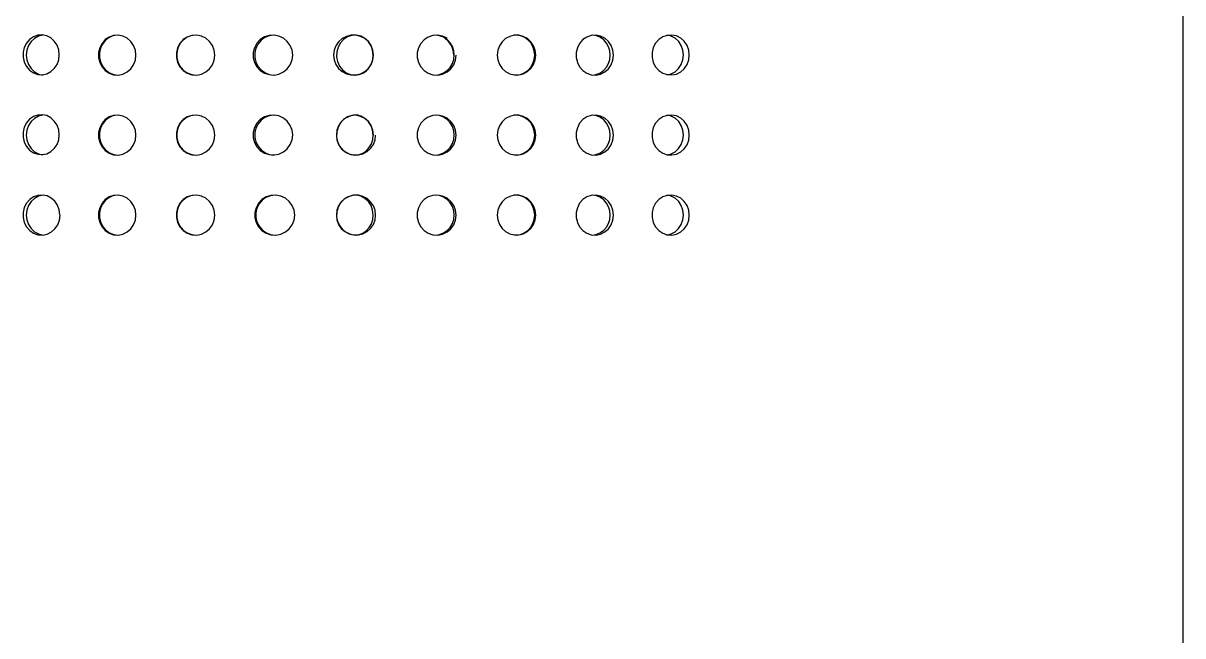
# Model space of a CAD drawing. Extents: x 1 to 213, y 3 to 234.
# Drawn here: x 64.6 to 120.5, y 59.5 to 89 of the extents above; entities that cross this region are included whole.
import ezdxf

# ---------------------------------------------------------------- set-up
doc = ezdxf.new("R2010")
doc.units = 0
doc.layers.add('LIVELLO_1', color=160, linetype='Continuous')

# ---------------------------------------------------------------- blocks, each defined once
blk = doc.blocks.new('AI9-BLK1')
at = {"layer": 'LIVELLO_1', "color": 7}
blk.add_line((13.234, 27.257), (13.234, -67.235), dxfattribs=at)
for points in [[(-40.918, -29.64), (-40.945, -29.401), (-41.028, -29.176), (-41.157, -28.98), (-41.327, -28.826), (-41.526, -28.726), (-41.741, -28.68), (-41.959, -28.694), (-42.167, -28.771), (-42.35, -28.898), (-42.499, -29.075), (-42.603, -29.285), (-42.658, -29.52), (-42.658, -29.76), (-42.603, -29.996), (-42.499, -30.208), (-42.35, -30.384), (-42.167, -30.511), (-41.959, -30.587), (-41.741, -30.602), (-41.526, -30.558), (-41.327, -30.454), (-41.157, -30.299), (-41.028, -30.106), (-40.945, -29.879), (-40.918, -29.64)], [(-41.712, -28.695), (-41.922, -28.744), (-42.117, -28.85), (-42.28, -29.004), (-42.406, -29.198), (-42.483, -29.422), (-42.509, -29.656), (-42.483, -29.891), (-42.406, -30.114), (-42.281, -30.308), (-42.117, -30.463), (-41.923, -30.569), (-41.712, -30.618)], [(-37.221, -29.656), (-37.249, -29.416), (-37.334, -29.193), (-37.468, -28.994), (-37.644, -28.842), (-37.851, -28.74), (-38.072, -28.694), (-38.298, -28.711), (-38.513, -28.785), (-38.704, -28.913), (-38.859, -29.091), (-38.968, -29.302), (-39.024, -29.535), (-39.024, -29.777), (-38.968, -30.011), (-38.859, -30.224), (-38.704, -30.4), (-38.513, -30.528), (-38.298, -30.602), (-38.072, -30.619), (-37.851, -30.573), (-37.644, -30.471), (-37.468, -30.318), (-37.334, -30.122), (-37.249, -29.896), (-37.221, -29.656)], [(-38.134, -28.694), (-38.341, -28.735), (-38.533, -28.822), (-38.7, -28.956), (-38.834, -29.128), (-38.928, -29.328), (-38.975, -29.545), (-38.975, -29.767), (-38.928, -29.983), (-38.835, -30.185), (-38.7, -30.355), (-38.533, -30.489), (-38.341, -30.579), (-38.134, -30.619)], [(-33.424, -29.656), (-33.452, -29.416), (-33.539, -29.193), (-33.677, -28.994), (-33.857, -28.842), (-34.068, -28.74), (-34.295, -28.694), (-34.527, -28.711), (-34.747, -28.785), (-34.943, -28.913), (-35.101, -29.091), (-35.215, -29.302), (-35.272, -29.535), (-35.272, -29.777), (-35.215, -30.011), (-35.101, -30.224), (-34.943, -30.4), (-34.747, -30.528), (-34.527, -30.602), (-34.295, -30.619), (-34.068, -30.573), (-33.857, -30.471), (-33.677, -30.318), (-33.539, -30.122), (-33.452, -29.896), (-33.424, -29.656)], [(-34.367, -28.692), (-34.585, -28.73), (-34.789, -28.815), (-34.966, -28.951), (-35.108, -29.121), (-35.208, -29.324), (-35.258, -29.545), (-35.258, -29.768), (-35.208, -29.988), (-35.108, -30.19), (-34.966, -30.362), (-34.789, -30.498), (-34.585, -30.583), (-34.368, -30.621)], [(-29.668, -29.654), (-29.698, -29.415), (-29.787, -29.19), (-29.927, -28.996), (-30.111, -28.841), (-30.329, -28.739), (-30.565, -28.692), (-30.804, -28.709), (-31.031, -28.783), (-31.235, -28.912), (-31.399, -29.088), (-31.514, -29.3), (-31.574, -29.532), (-31.574, -29.774), (-31.514, -30.009), (-31.399, -30.221), (-31.235, -30.397), (-31.031, -30.526), (-30.804, -30.6), (-30.565, -30.617), (-30.329, -30.572), (-30.111, -30.467), (-29.927, -30.315), (-29.787, -30.119), (-29.698, -29.893), (-29.668, -29.654)], [(-30.572, -28.692), (-30.797, -28.726), (-31.007, -28.809), (-31.191, -28.944), (-31.339, -29.115), (-31.444, -29.32), (-31.496, -29.542), (-31.496, -29.77), (-31.444, -29.993), (-31.34, -30.199), (-31.191, -30.369), (-31.007, -30.503), (-30.797, -30.588), (-30.574, -30.621)], [(-25.778, -29.656), (-25.807, -29.426), (-25.889, -29.208), (-26.021, -29.017), (-26.196, -28.862), (-26.4, -28.755), (-26.626, -28.698), (-26.858, -28.698), (-27.082, -28.755), (-27.288, -28.863), (-27.462, -29.017), (-27.595, -29.208), (-27.677, -29.426), (-27.706, -29.656), (-27.677, -29.887), (-27.595, -30.105), (-27.462, -30.295), (-27.288, -30.45), (-27.082, -30.558), (-26.858, -30.613), (-26.626, -30.613), (-26.4, -30.558), (-26.196, -30.45), (-26.021, -30.295), (-25.889, -30.105), (-25.807, -29.886), (-25.778, -29.656)], [(-26.664, -30.623), (-26.469, -30.597), (-26.283, -30.523), (-26.117, -30.408), (-25.978, -30.256), (-25.874, -30.076), (-25.809, -29.872), (-25.788, -29.658), (-25.815, -29.423), (-25.893, -29.201), (-26.021, -29.008), (-26.187, -28.853), (-26.383, -28.747), (-26.597, -28.698), (-26.816, -28.709), (-27.027, -28.778), (-27.214, -28.899), (-27.369, -29.068), (-27.48, -29.271), (-27.542, -29.5), (-27.552, -29.738), (-27.506, -29.971), (-27.411, -30.185), (-27.27, -30.365), (-27.093, -30.506), (-26.888, -30.593), (-26.671, -30.623)], [(-22.226, -28.842), (-22.441, -28.74), (-22.673, -28.694), (-22.907, -28.711), (-23.132, -28.785), (-23.333, -28.915), (-23.493, -29.091), (-23.607, -29.302), (-23.666, -29.535), (-23.666, -29.777), (-23.607, -30.01), (-23.493, -30.222), (-23.333, -30.398), (-23.132, -30.528), (-22.907, -30.602), (-22.673, -30.619), (-22.441, -30.573), (-22.226, -30.47), (-22.045, -30.318), (-21.906, -30.12), (-21.82, -29.896), (-21.79, -29.656)], [(-22.805, -30.621), (-22.597, -30.593), (-22.401, -30.517), (-22.226, -30.403), (-22.081, -30.249), (-21.972, -30.067), (-21.903, -29.868), (-21.88, -29.656), (-21.903, -29.447), (-21.972, -29.244), (-22.081, -29.063), (-22.226, -28.911), (-22.401, -28.794), (-22.597, -28.722), (-22.805, -28.692)], [(-21.897, -29.656), (-21.926, -29.416), (-22.013, -29.191), (-22.152, -28.997), (-22.334, -28.842)], [(-17.956, -29.656), (-17.983, -29.426), (-18.063, -29.208), (-18.189, -29.017), (-18.357, -28.862), (-18.554, -28.755), (-18.77, -28.698), (-18.993, -28.698), (-19.21, -28.755), (-19.408, -28.863), (-19.577, -29.017), (-19.704, -29.208), (-19.785, -29.425), (-19.811, -29.656), (-19.785, -29.887), (-19.704, -30.105), (-19.577, -30.295), (-19.408, -30.45), (-19.21, -30.558), (-18.993, -30.613), (-18.77, -30.613), (-18.554, -30.558), (-18.357, -30.45), (-18.189, -30.295), (-18.063, -30.105), (-17.983, -29.886), (-17.956, -29.656)], [(-18.893, -30.621), (-18.693, -30.588), (-18.504, -30.513), (-18.335, -30.396), (-18.194, -30.242), (-18.09, -30.063), (-18.026, -29.865), (-18.005, -29.656), (-18.026, -29.448), (-18.09, -29.25), (-18.194, -29.07), (-18.335, -28.917), (-18.504, -28.8), (-18.693, -28.726), (-18.892, -28.692)], [(-14.204, -29.656), (-14.233, -29.416), (-14.316, -29.193), (-14.449, -28.994), (-14.622, -28.842), (-14.827, -28.74), (-15.049, -28.694), (-15.274, -28.711), (-15.49, -28.785), (-15.682, -28.913), (-15.838, -29.091), (-15.948, -29.302), (-16.006, -29.535), (-16.006, -29.777), (-15.948, -30.011), (-15.838, -30.224), (-15.682, -30.4), (-15.49, -30.528), (-15.274, -30.602), (-15.049, -30.619), (-14.827, -30.573), (-14.622, -30.471), (-14.449, -30.318), (-14.316, -30.122), (-14.233, -29.896), (-14.204, -29.656)], [(-15.209, -30.619), (-15.016, -30.583), (-14.836, -30.507), (-14.675, -30.389), (-14.542, -30.236), (-14.443, -30.057), (-14.381, -29.862), (-14.36, -29.656), (-14.381, -29.451), (-14.443, -29.254), (-14.542, -29.078), (-14.675, -28.924), (-14.836, -28.807), (-15.016, -28.73), (-15.209, -28.694)], [(-10.552, -29.651), (-10.58, -29.412), (-10.661, -29.187), (-10.793, -28.99), (-10.967, -28.838), (-11.17, -28.736), (-11.39, -28.69), (-11.614, -28.706), (-11.83, -28.78), (-12.021, -28.909), (-12.175, -29.085), (-12.286, -29.296), (-12.343, -29.529), (-12.343, -29.771), (-12.286, -30.007), (-12.175, -30.22), (-12.021, -30.396), (-11.83, -30.524), (-11.614, -30.6), (-11.39, -30.615), (-11.17, -30.569), (-10.967, -30.467), (-10.793, -30.313), (-10.661, -30.118), (-10.58, -29.89), (-10.552, -29.651)], [(-11.642, -30.613), (-11.427, -30.565), (-11.23, -30.46), (-11.065, -30.303), (-10.938, -30.11), (-10.859, -29.886), (-10.832, -29.651), (-10.859, -29.415), (-10.938, -29.194), (-11.064, -28.998), (-11.23, -28.846), (-11.427, -28.74), (-11.642, -28.691)], [(-40.918, -33.493), (-40.945, -33.254), (-41.028, -33.028), (-41.157, -32.834), (-41.327, -32.68), (-41.526, -32.575), (-41.741, -32.532), (-41.959, -32.548), (-42.167, -32.621), (-42.35, -32.75), (-42.499, -32.926), (-42.603, -33.138), (-42.658, -33.372), (-42.658, -33.615), (-42.603, -33.848), (-42.499, -34.059), (-42.35, -34.235), (-42.167, -34.367), (-41.959, -34.439), (-41.741, -34.453), (-41.526, -34.409), (-41.327, -34.308), (-41.157, -34.154), (-41.028, -33.959), (-40.945, -33.734), (-40.918, -33.493)], [(-41.712, -32.552), (-41.922, -32.599), (-42.117, -32.705), (-42.28, -32.859), (-42.406, -33.052), (-42.483, -33.275), (-42.509, -33.51), (-42.483, -33.747), (-42.406, -33.97), (-42.281, -34.163), (-42.117, -34.318), (-41.923, -34.422), (-41.712, -34.471)], [(-37.221, -33.51), (-37.249, -33.272), (-37.334, -33.046), (-37.468, -32.851), (-37.644, -32.698), (-37.851, -32.595), (-38.072, -32.549), (-38.298, -32.564), (-38.513, -32.64), (-38.704, -32.768), (-38.859, -32.944), (-38.968, -33.155), (-39.024, -33.39), (-39.024, -33.633), (-38.968, -33.866), (-38.859, -34.079), (-38.704, -34.255), (-38.513, -34.385), (-38.298, -34.458), (-38.072, -34.473), (-37.851, -34.428), (-37.644, -34.326), (-37.468, -34.172), (-37.334, -33.977), (-37.249, -33.752), (-37.221, -33.51)], [(-38.134, -32.549), (-38.341, -32.589), (-38.533, -32.679), (-38.7, -32.811), (-38.834, -32.982), (-38.928, -33.183), (-38.975, -33.4), (-38.975, -33.623), (-38.928, -33.84), (-38.835, -34.04), (-38.7, -34.212), (-38.533, -34.346), (-38.341, -34.434), (-38.134, -34.473)], [(-33.424, -33.51), (-33.452, -33.272), (-33.539, -33.046), (-33.677, -32.851), (-33.857, -32.698), (-34.068, -32.595), (-34.295, -32.549), (-34.527, -32.564), (-34.747, -32.64), (-34.943, -32.768), (-35.101, -32.944), (-35.215, -33.155), (-35.272, -33.39), (-35.272, -33.633), (-35.215, -33.866), (-35.101, -34.079), (-34.943, -34.255), (-34.747, -34.385), (-34.527, -34.458), (-34.295, -34.473), (-34.068, -34.428), (-33.857, -34.326), (-33.677, -34.172), (-33.539, -33.977), (-33.452, -33.752), (-33.424, -33.51)], [(-34.367, -32.549), (-34.585, -32.584), (-34.789, -32.672), (-34.966, -32.805), (-35.108, -32.976), (-35.208, -33.179), (-35.258, -33.397), (-35.258, -33.624), (-35.208, -33.844), (-35.108, -34.047), (-34.966, -34.218), (-34.789, -34.351), (-34.585, -34.438), (-34.368, -34.473)], [(-29.668, -33.507), (-29.698, -33.27), (-29.787, -33.043), (-29.927, -32.849), (-30.111, -32.694), (-30.329, -32.592), (-30.565, -32.546), (-30.804, -32.561), (-31.031, -32.638), (-31.235, -32.767), (-31.399, -32.943), (-31.514, -33.154), (-31.574, -33.388), (-31.574, -33.63), (-31.514, -33.862), (-31.399, -34.076), (-31.235, -34.252), (-31.031, -34.381), (-30.804, -34.455), (-30.565, -34.469), (-30.329, -34.424), (-30.111, -34.322), (-29.927, -34.167), (-29.787, -33.972), (-29.698, -33.747), (-29.668, -33.507)], [(-30.572, -32.549), (-30.797, -32.58), (-31.007, -32.666), (-31.191, -32.798), (-31.339, -32.971), (-31.444, -33.175), (-31.496, -33.395), (-31.496, -33.626), (-31.444, -33.848), (-31.34, -34.051), (-31.191, -34.225), (-31.007, -34.358), (-30.797, -34.443), (-30.574, -34.474)], [(-26.503, -32.556), (-26.732, -32.556), (-26.952, -32.61), (-27.154, -32.718), (-27.324, -32.871), (-27.455, -33.063), (-27.536, -33.28), (-27.564, -33.51), (-27.536, -33.743), (-27.455, -33.96), (-27.324, -34.151), (-27.154, -34.304), (-26.952, -34.413), (-26.732, -34.467), (-26.503, -34.467), (-26.283, -34.411), (-26.081, -34.304), (-25.911, -34.151), (-25.781, -33.96), (-25.699, -33.742), (-25.672, -33.51)], [(-26.664, -34.475), (-26.469, -34.45), (-26.283, -34.379), (-26.117, -34.263), (-25.978, -34.111), (-25.874, -33.928), (-25.809, -33.725), (-25.788, -33.511), (-25.815, -33.277), (-25.893, -33.055), (-26.021, -32.86), (-26.187, -32.707), (-26.383, -32.602), (-26.597, -32.553), (-26.816, -32.563), (-27.027, -32.631), (-27.214, -32.753), (-27.369, -32.922), (-27.48, -33.127), (-27.542, -33.355), (-27.552, -33.592), (-27.506, -33.824), (-27.411, -34.038), (-27.27, -34.221), (-27.093, -34.358), (-26.888, -34.446), (-26.671, -34.475)], [(-25.778, -33.51), (-25.807, -33.281), (-25.889, -33.063), (-26.021, -32.87), (-26.196, -32.718), (-26.4, -32.61), (-26.626, -32.556)], [(-21.79, -33.51), (-21.82, -33.272), (-21.906, -33.046), (-22.045, -32.852), (-22.226, -32.698), (-22.441, -32.595), (-22.673, -32.549), (-22.907, -32.564), (-23.132, -32.641), (-23.333, -32.769), (-23.493, -32.945), (-23.607, -33.157), (-23.666, -33.391), (-23.666, -33.633), (-23.607, -33.866), (-23.493, -34.079), (-23.333, -34.255), (-23.132, -34.385), (-22.907, -34.458), (-22.673, -34.473), (-22.441, -34.428), (-22.226, -34.325), (-22.045, -34.169), (-21.906, -33.977), (-21.82, -33.752), (-21.79, -33.51)], [(-22.805, -34.474), (-22.597, -34.448), (-22.401, -34.373), (-22.226, -34.258), (-22.081, -34.105), (-21.972, -33.924), (-21.903, -33.722), (-21.88, -33.51), (-21.903, -33.302), (-21.972, -33.099), (-22.081, -32.918), (-22.226, -32.765), (-22.401, -32.651), (-22.597, -32.574), (-22.805, -32.549)], [(-17.956, -33.51), (-17.983, -33.281), (-18.063, -33.063), (-18.189, -32.87), (-18.357, -32.718), (-18.554, -32.61), (-18.77, -32.556), (-18.993, -32.556), (-19.21, -32.61), (-19.408, -32.718), (-19.577, -32.871), (-19.704, -33.063), (-19.785, -33.28), (-19.811, -33.51), (-19.785, -33.743), (-19.704, -33.96), (-19.577, -34.151), (-19.408, -34.304), (-19.21, -34.413), (-18.993, -34.467), (-18.77, -34.467), (-18.554, -34.411), (-18.357, -34.304), (-18.189, -34.151), (-18.063, -33.96), (-17.983, -33.742), (-17.956, -33.51)], [(-18.893, -34.473), (-18.693, -34.443), (-18.504, -34.368), (-18.335, -34.252), (-18.194, -34.1), (-18.09, -33.919), (-18.026, -33.72), (-18.005, -33.51), (-18.026, -33.303), (-18.09, -33.105), (-18.194, -32.925), (-18.335, -32.773), (-18.504, -32.658), (-18.693, -32.58), (-18.892, -32.549)], [(-14.204, -33.51), (-14.233, -33.272), (-14.316, -33.046), (-14.449, -32.851), (-14.622, -32.698), (-14.827, -32.595), (-15.049, -32.549), (-15.274, -32.564), (-15.49, -32.64), (-15.682, -32.768), (-15.838, -32.944), (-15.948, -33.155), (-16.006, -33.39), (-16.006, -33.633), (-15.948, -33.866), (-15.838, -34.079), (-15.682, -34.255), (-15.49, -34.385), (-15.274, -34.458), (-15.049, -34.473), (-14.827, -34.428), (-14.622, -34.326), (-14.449, -34.172), (-14.316, -33.977), (-14.233, -33.752), (-14.204, -33.51)], [(-15.209, -34.473), (-15.016, -34.438), (-14.836, -34.36), (-14.675, -34.244), (-14.542, -34.091), (-14.443, -33.915), (-14.381, -33.717), (-14.36, -33.51), (-14.381, -33.306), (-14.443, -33.109), (-14.542, -32.93), (-14.675, -32.781), (-14.836, -32.663), (-15.016, -32.585), (-15.209, -32.549)], [(-10.552, -33.509), (-10.58, -33.27), (-10.661, -33.043), (-10.793, -32.848), (-10.967, -32.694), (-11.17, -32.592), (-11.39, -32.546), (-11.614, -32.561), (-11.83, -32.635), (-12.021, -32.765), (-12.175, -32.941), (-12.286, -33.152), (-12.343, -33.387), (-12.343, -33.63), (-12.286, -33.865), (-12.175, -34.078), (-12.021, -34.254), (-11.83, -34.382), (-11.614, -34.456), (-11.39, -34.47), (-11.17, -34.426), (-10.967, -34.325), (-10.793, -34.169), (-10.661, -33.974), (-10.58, -33.749), (-10.552, -33.509)], [(-11.642, -34.469), (-11.427, -34.42), (-11.23, -34.315), (-11.065, -34.161), (-10.938, -33.967), (-10.859, -33.745), (-10.832, -33.509), (-10.859, -33.272), (-10.938, -33.051), (-11.064, -32.856), (-11.23, -32.703), (-11.427, -32.596), (-11.642, -32.549)], [(-40.888, -37.363), (-40.916, -37.122), (-40.999, -36.897), (-41.131, -36.703), (-41.305, -36.549), (-41.506, -36.446), (-41.725, -36.402), (-41.947, -36.416), (-42.158, -36.49), (-42.344, -36.619), (-42.496, -36.795), (-42.603, -37.007), (-42.658, -37.242), (-42.658, -37.484)], [(-41.703, -36.408), (-41.917, -36.457), (-42.113, -36.56), (-42.278, -36.715), (-42.404, -36.908), (-42.483, -37.13), (-42.509, -37.367), (-42.483, -37.603), (-42.404, -37.825), (-42.278, -38.018), (-42.113, -38.173), (-41.918, -38.277), (-41.703, -38.328)], [(-37.221, -37.367), (-37.249, -37.126), (-37.334, -36.901), (-37.468, -36.707), (-37.644, -36.553), (-37.851, -36.45), (-38.072, -36.405), (-38.298, -36.421), (-38.513, -36.495), (-38.704, -36.623), (-38.859, -36.799), (-38.968, -37.011), (-39.024, -37.246), (-39.024, -37.488), (-38.968, -37.723), (-38.859, -37.934), (-38.704, -38.11), (-38.513, -38.238), (-38.298, -38.314), (-38.072, -38.329), (-37.851, -38.283), (-37.644, -38.18), (-37.468, -38.026), (-37.334, -37.833), (-37.249, -37.607), (-37.221, -37.367)], [(-38.134, -36.405), (-38.341, -36.443), (-38.533, -36.534), (-38.7, -36.668), (-38.834, -36.84), (-38.928, -37.036), (-38.975, -37.255), (-38.975, -37.478), (-38.928, -37.695), (-38.835, -37.895), (-38.7, -38.066), (-38.533, -38.199), (-38.341, -38.29), (-38.134, -38.329)], [(-33.424, -37.367), (-33.452, -37.126), (-33.539, -36.901), (-33.677, -36.707), (-33.857, -36.553), (-34.068, -36.45), (-34.295, -36.405), (-34.527, -36.421), (-34.747, -36.495), (-34.943, -36.623), (-35.101, -36.799), (-35.215, -37.011), (-35.272, -37.246), (-35.272, -37.488), (-35.215, -37.723), (-35.101, -37.934), (-34.943, -38.11), (-34.747, -38.238), (-34.527, -38.314), (-34.295, -38.329), (-34.068, -38.283), (-33.857, -38.18), (-33.677, -38.026), (-33.539, -37.833), (-33.452, -37.607), (-33.424, -37.367)], [(-34.367, -36.404), (-34.585, -36.439), (-34.789, -36.527), (-34.966, -36.659), (-35.108, -36.833), (-35.208, -37.034), (-35.258, -37.253), (-35.258, -37.48), (-35.208, -37.699), (-35.108, -37.9), (-34.966, -38.073), (-34.789, -38.206), (-34.585, -38.294), (-34.368, -38.329)], [(-29.573, -37.367), (-29.603, -37.126), (-29.692, -36.902), (-29.834, -36.707), (-30.021, -36.552), (-30.239, -36.448), (-30.476, -36.404), (-30.718, -36.419), (-30.947, -36.493), (-31.152, -36.623), (-31.316, -36.799), (-31.433, -37.011), (-31.492, -37.246), (-31.492, -37.488), (-31.433, -37.721), (-31.316, -37.932), (-31.152, -38.108), (-30.947, -38.237), (-30.718, -38.314), (-30.476, -38.329), (-30.239, -38.283), (-30.021, -38.18), (-29.834, -38.026), (-29.692, -37.832), (-29.603, -37.607), (-29.573, -37.367)], [(-30.519, -36.404), (-30.744, -36.434), (-30.955, -36.52), (-31.142, -36.651), (-31.289, -36.826), (-31.393, -37.028), (-31.446, -37.252), (-31.446, -37.481), (-31.393, -37.705), (-31.291, -37.907), (-31.142, -38.08), (-30.955, -38.213), (-30.745, -38.298), (-30.519, -38.329)], [(-25.672, -37.367), (-25.699, -37.136), (-25.781, -36.918), (-25.911, -36.726), (-26.081, -36.574), (-26.283, -36.465), (-26.503, -36.411), (-26.732, -36.411), (-26.952, -36.465), (-27.154, -36.574), (-27.324, -36.726), (-27.455, -36.918), (-27.536, -37.136), (-27.564, -37.367), (-27.536, -37.598), (-27.455, -37.815), (-27.324, -38.008), (-27.154, -38.16), (-26.952, -38.268), (-26.732, -38.324), (-26.503, -38.324), (-26.283, -38.268), (-26.081, -38.16), (-25.911, -38.008), (-25.781, -37.815), (-25.699, -37.597), (-25.672, -37.367)], [(-26.764, -36.418), (-26.988, -36.483), (-27.19, -36.606), (-27.356, -36.775), (-27.475, -36.979), (-27.542, -37.208), (-27.552, -37.446), (-27.503, -37.679), (-27.402, -37.893), (-27.25, -38.075), (-27.058, -38.213), (-26.839, -38.301), (-26.607, -38.33)], [(-26.664, -38.329), (-26.469, -38.305), (-26.283, -38.231), (-26.117, -38.117), (-25.978, -37.964), (-25.874, -37.783), (-25.809, -37.577), (-25.788, -37.368), (-25.815, -37.132), (-25.893, -36.909), (-26.021, -36.715), (-26.187, -36.56), (-26.383, -36.457), (-26.597, -36.408), (-26.816, -36.418)], [(-21.79, -37.367), (-21.82, -37.127), (-21.906, -36.902), (-22.045, -36.707), (-22.226, -36.553), (-22.441, -36.45), (-22.673, -36.405), (-22.907, -36.421), (-23.132, -36.495), (-23.333, -36.623), (-23.493, -36.799), (-23.607, -37.011), (-23.666, -37.246), (-23.666, -37.488), (-23.607, -37.721), (-23.493, -37.932), (-23.333, -38.108), (-23.132, -38.237), (-22.907, -38.314), (-22.673, -38.329), (-22.441, -38.283), (-22.226, -38.18), (-22.045, -38.026), (-21.906, -37.832), (-21.82, -37.607), (-21.79, -37.367)], [(-22.805, -38.329), (-22.597, -38.304), (-22.401, -38.229), (-22.226, -38.112), (-22.081, -37.96), (-21.972, -37.78), (-21.903, -37.577), (-21.88, -37.367), (-21.903, -37.155), (-21.972, -36.953), (-22.081, -36.773), (-22.226, -36.619), (-22.401, -36.504), (-22.597, -36.43), (-22.805, -36.404)], [(-17.956, -37.367), (-17.983, -37.136), (-18.063, -36.918), (-18.189, -36.726), (-18.357, -36.574), (-18.554, -36.465), (-18.77, -36.411), (-18.993, -36.411), (-19.21, -36.465), (-19.408, -36.574), (-19.577, -36.726), (-19.704, -36.918), (-19.785, -37.136), (-19.811, -37.367), (-19.785, -37.598), (-19.704, -37.815), (-19.577, -38.008), (-19.408, -38.16), (-19.21, -38.268), (-18.993, -38.324), (-18.77, -38.324), (-18.554, -38.268), (-18.357, -38.16), (-18.189, -38.008), (-18.063, -37.815), (-17.983, -37.597), (-17.956, -37.367)], [(-18.893, -38.329), (-18.693, -38.298), (-18.504, -38.222), (-18.335, -38.106), (-18.194, -37.955), (-18.09, -37.774), (-18.026, -37.575), (-18.005, -37.367), (-18.026, -37.158), (-18.09, -36.958), (-18.194, -36.779), (-18.335, -36.627), (-18.504, -36.51), (-18.693, -36.434), (-18.892, -36.404)], [(-14.204, -37.367), (-14.233, -37.126), (-14.316, -36.901), (-14.449, -36.707), (-14.622, -36.553), (-14.827, -36.45), (-15.049, -36.405), (-15.274, -36.421), (-15.49, -36.495), (-15.682, -36.623), (-15.838, -36.799), (-15.948, -37.011), (-16.006, -37.246), (-16.006, -37.488), (-15.948, -37.723), (-15.838, -37.934), (-15.682, -38.11), (-15.49, -38.238), (-15.274, -38.314), (-15.049, -38.329), (-14.827, -38.283), (-14.622, -38.18), (-14.449, -38.026), (-14.316, -37.833), (-14.233, -37.607), (-14.204, -37.367)], [(-15.209, -38.329), (-15.016, -38.294), (-14.836, -38.214), (-14.675, -38.099), (-14.542, -37.948), (-14.443, -37.769), (-14.381, -37.572), (-14.36, -37.367), (-14.381, -37.161), (-14.443, -36.964), (-14.542, -36.786), (-14.675, -36.635), (-14.836, -36.518), (-15.016, -36.439), (-15.209, -36.405)], [(-10.552, -37.367), (-10.58, -37.126), (-10.661, -36.901), (-10.793, -36.705), (-10.967, -36.552), (-11.17, -36.448), (-11.39, -36.404), (-11.614, -36.419), (-11.83, -36.493), (-12.021, -36.622), (-12.175, -36.798), (-12.286, -37.011), (-12.343, -37.246), (-12.343, -37.488), (-12.286, -37.721), (-12.175, -37.932), (-12.021, -38.11), (-11.83, -38.238), (-11.614, -38.314), (-11.39, -38.329), (-11.17, -38.283), (-10.967, -38.18), (-10.793, -38.026), (-10.661, -37.832), (-10.58, -37.607), (-10.552, -37.367)], [(-11.642, -38.328), (-11.427, -38.277), (-11.23, -38.173), (-11.065, -38.019), (-10.938, -37.825), (-10.859, -37.603), (-10.832, -37.367), (-10.859, -37.13), (-10.938, -36.908), (-11.064, -36.714), (-11.23, -36.559), (-11.427, -36.455), (-11.642, -36.406)], [(-42.658, -37.488), (-42.603, -37.723), (-42.496, -37.934), (-42.343, -38.11), (-42.157, -38.238), (-41.945, -38.314), (-41.722, -38.329), (-41.503, -38.283), (-41.3, -38.18), (-41.127, -38.026), (-40.994, -37.833), (-40.91, -37.607), (-40.882, -37.367)]]:
    blk.add_lwpolyline(points, dxfattribs=at)

msp = doc.modelspace()

# ---------------------------------------------------------------- block references
at = {"layer": 'LIVELLO_1', "color": 7}
msp.add_blockref('AI9-BLK1', (107.23299, 117.147027), dxfattribs=at)

doc.saveas('drawing.dxf')
